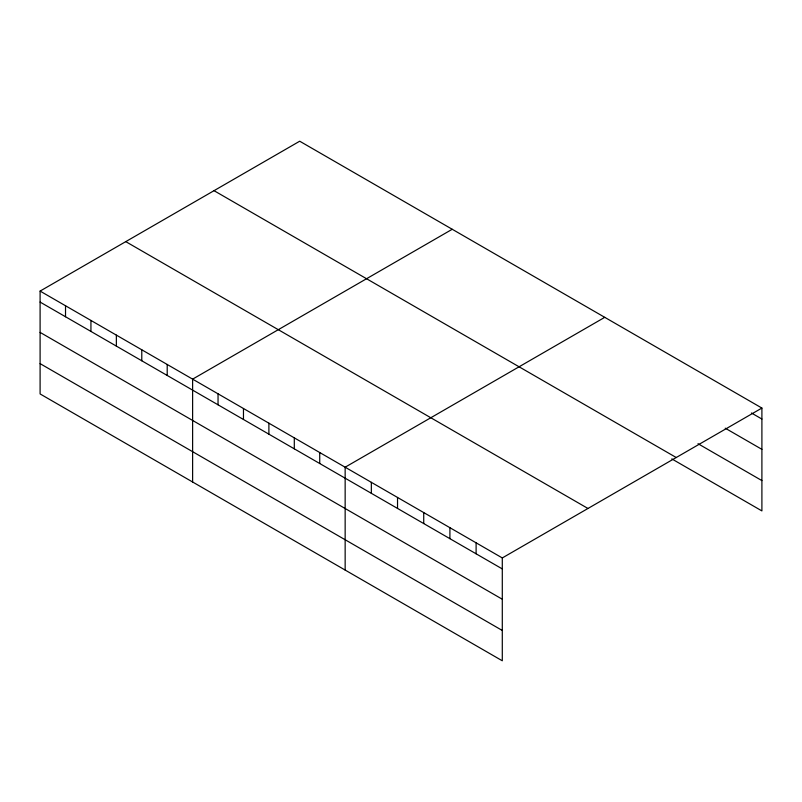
<?xml version="1.0" encoding="UTF-8"?>
<svg xmlns="http://www.w3.org/2000/svg" width="802" height="802" viewBox="0 0 802 802"><rect width="100%" height="100%" fill="white"/><g stroke="black" fill="none" stroke-linecap="round" stroke-linejoin="round"><path stroke-width="1.2" d="M502.293 599.234L502.293 557.941L40.1 291.086L40.1 393.942L502.293 660.788L502.293 599.234L40.1 332.389M671.805 458.894L761.9 510.914L761.9 408.058L299.707 141.212L40.1 291.086M452.228 229.272L192.62 379.145L192.62 482.002M604.748 317.331L345.151 467.205L345.151 570.062M502.293 557.941L761.9 408.058M751.424 412.99L761.9 419.035M725.229 428.188L761.9 449.351M697.991 443.696L761.9 480.588M214.034 190.675L676.226 457.521M125.774 241.633L587.966 508.478M40.1 302.073L502.293 568.919M40.1 363.627L502.293 630.472M476.107 542.814L476.107 553.791M449.912 527.696L449.912 538.673M423.727 512.578L423.727 523.556M397.531 497.451L397.531 508.428M371.346 482.333L371.346 493.31M319.727 452.528L319.727 463.516M294.304 437.852L294.304 448.839M268.891 423.175L268.891 434.163M243.467 408.499L243.467 419.486M218.044 393.822L218.044 404.81M167.207 364.469L167.207 375.456M141.784 349.792L141.784 360.78M116.36 335.116L116.36 346.103M90.937 320.439L90.937 331.427M65.523 305.762L65.523 316.75"/></g></svg>
